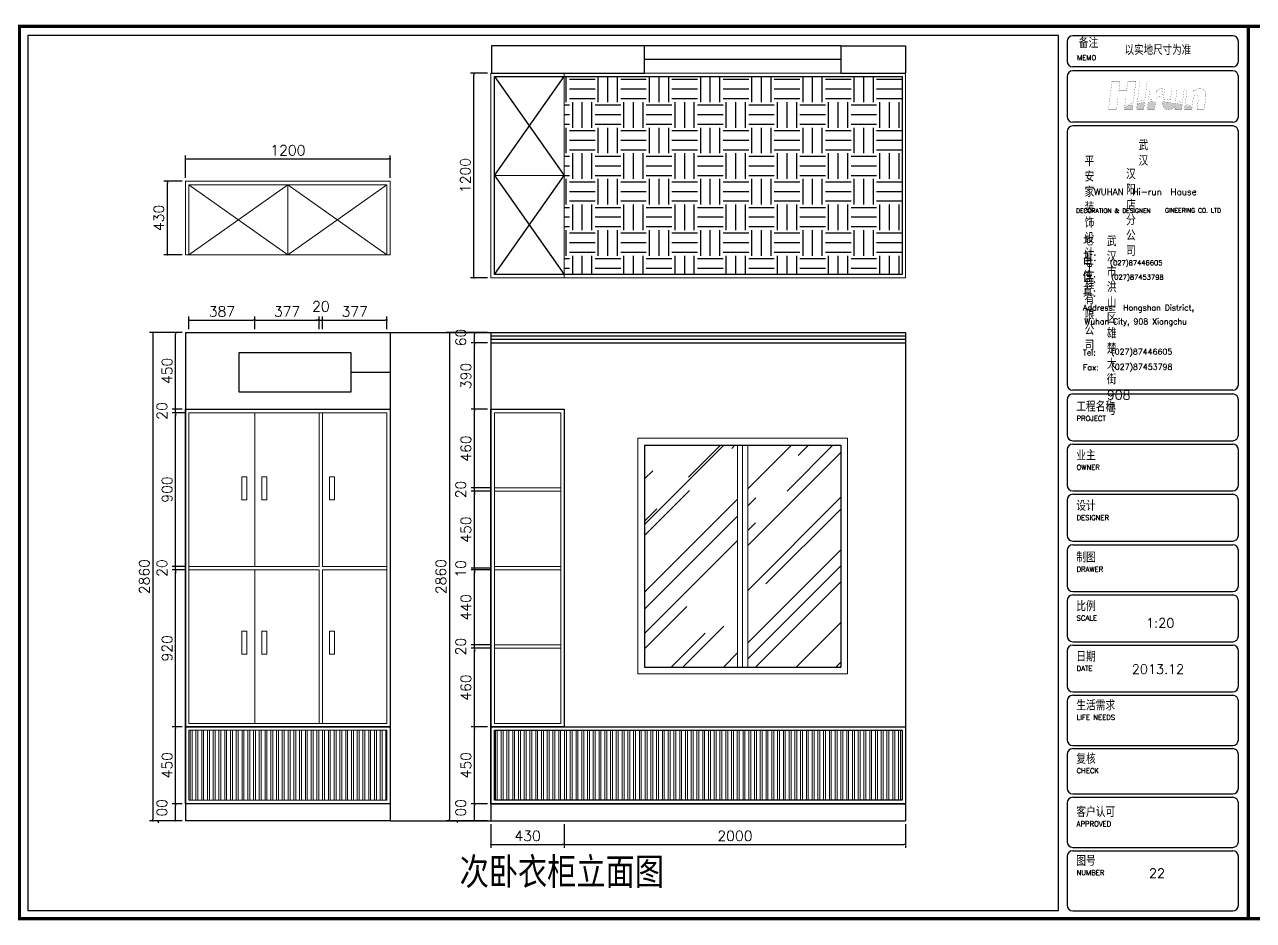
# Model space of a CAD drawing. Header units: millimetres. Extents: x 450898 to 533685, y -921830 to -458543.
# Drawn here: x 482310 to 489511, y -912629 to -907382 of the extents above; entities that cross this region are included whole.
import ezdxf

# ---------------------------------------------------------------- set-up
doc = ezdxf.new("R2010")
doc.units = ezdxf.units.MM
doc.header["$MEASUREMENT"] = 0
doc.header["$PDMODE"] = 3
doc.layers.get('0').update_dxf_attribs({"linetype": 'CONTINUOUS'})
doc.layers.get('DEFPOINTS').update_dxf_attribs({"linetype": 'CONTINUOUS'})
for name, color, linetype in [('txt', 7, 'CONTINUOUS'), ('墙线', 5, 'CONTINUOUS'), ('家具', 7, 'CONTINUOUS')]:
    doc.layers.add(name, color=color, linetype=linetype)
doc.layers.add('门窗', color=4, linetype='CONTINUOUS', lineweight=13)
doc.styles.add('HZXY', font='complex.shx', dxfattribs={"bigfont": 'HZXY.shx'})
doc.styles.add('ROMAND', font='romand')
doc.styles.get("Standard").update_dxf_attribs({"font": 'complex.shx', "bigfont": 'hzxy.shx'})
doc.dimstyles.new('DIM30', dxfattribs={"dimtxt": 60, "dimasz": 10, "dimexe": 20, "dimexo": 20, "dimgap": 20, "dimtad": 1, "dimdec": 0, "dimzin": 0, "dimdsep": 46, "dimtxsty": 'HZXY', "dimblk": 'DOT', "dimcen": 0, "dimclrd": 2, "dimclre": 2, "dimclrt": 2, "dimadec": 0, "dimazin": 0, "dimtfac": 1, "dimtdec": 0, "dimtmove": 2, "dimatfit": 3, "dimfxl": 0, "dimtolj": 1, "dimtzin": 0, "dimarcsym": 0})
pattern_1 = [(90, (-2044.85, -41077.46), (-33.75, 7e-15), []), (90, (-2033.6, -41066.21), (-33.75, 7e-15), [])]
pattern_2 = [(45, (-2044.85, -41077.46), (296.98485, 791.9596), [5250, -700, 1750, -350]), (45, (-1839.44, -40624.56), (-576.64558, 81.67083), [1050, -115.5, 2100, -262.5]), (45, (-2131.47, -40743.35), (1121.1178, 1452.75088), [2800, -490, 1400, -350])]

# ---------------------------------------------------------------- blocks, each defined once
blk = doc.blocks.new('_DOT')
at = {"color": 0, "linetype": 'ByBlock'}
blk.add_line((-0.5, 0), (-1, 0), dxfattribs=at)
at = {"color": 0, "linetype": 'ByBlock', "const_width": 0.5}
blk.add_lwpolyline([(-0.25, 0, 1), (0.25, 0, 1)], format="xyb", close=True, dxfattribs=at)
blk = doc.blocks.new('*D691')
at = {"layer": 'DEFPOINTS', "color": 2, "lineweight": -2}
for p, q in [((485022.8, -907665.8), (484922.8, -907665.8)), ((484942.8, -908855.8), (484942.8, -907675.8)), ((485022.8, -908865.8), (484922.8, -908865.8))]:
    blk.add_line(p, q, dxfattribs=at)
at = {"layer": 'DEFPOINTS', "color": 0}
for p in [(484942.8, -907665.8), (485042.8, -907665.8), (485042.8, -908865.8)]:
    blk.add_point(p, dxfattribs=at)
at = {"layer": 'DEFPOINTS', "color": 2, "lineweight": -2, "xscale": 10, "yscale": 10, "zscale": 10}
for p, rotation in [((484942.8, -907665.8), 90), ((484942.8, -908865.8), 270)]:
    blk.add_blockref('_DOT', p, dxfattribs=dict(at, rotation=rotation))
at = {"layer": 'DEFPOINTS', "color": 2, "insert": (484892.8, -908265.8), "char_height": 60, "attachment_point": 5, "rotation": 90, "style": 'HZXY'}
blk.add_mtext('\\A1;1200', dxfattribs=at)
blk = doc.blocks.new('*D695')
at = {"layer": 'DEFPOINTS', "color": 2, "lineweight": -2}
for p, q in [((483252.8, -908279.8), (483252.8, -908148.3)), ((484452.8, -908279.8), (484452.8, -908148.3)), ((483262.8, -908168.3), (484442.8, -908168.3))]:
    blk.add_line(p, q, dxfattribs=at)
at = {"layer": 'DEFPOINTS', "color": 0}
for p in [(484452.8, -908168.3), (483252.8, -908299.8), (484452.8, -908299.8)]:
    blk.add_point(p, dxfattribs=at)
at = {"layer": 'DEFPOINTS', "color": 2, "lineweight": -2, "xscale": 10, "yscale": 10, "zscale": 10, "rotation": 180}
blk.add_blockref('_DOT', (483252.8, -908168.3), dxfattribs=at)
at = {"layer": 'DEFPOINTS', "color": 2, "lineweight": -2, "xscale": 10, "yscale": 10, "zscale": 10}
blk.add_blockref('_DOT', (484452.8, -908168.3), dxfattribs=at)
at = {"layer": 'DEFPOINTS', "color": 2, "insert": (483852.8, -908118.3), "char_height": 60, "attachment_point": 5, "style": 'HZXY'}
blk.add_mtext('\\A1;1200', dxfattribs=at)
blk = doc.blocks.new('*D696')
at = {"layer": 'DEFPOINTS', "color": 2, "lineweight": -2}
for p, q in [((483232.8, -908299.8), (483126.3, -908299.8)), ((483146.3, -908719.8), (483146.3, -908309.8)), ((483232.8, -908729.8), (483126.3, -908729.8))]:
    blk.add_line(p, q, dxfattribs=at)
at = {"layer": 'DEFPOINTS', "color": 0}
for p in [(483146.3, -908299.8), (483252.8, -908299.8), (483252.8, -908729.8)]:
    blk.add_point(p, dxfattribs=at)
at = {"layer": 'DEFPOINTS', "color": 2, "lineweight": -2, "xscale": 10, "yscale": 10, "zscale": 10}
for p, rotation in [((483146.3, -908299.8), 90), ((483146.3, -908729.8), 270)]:
    blk.add_blockref('_DOT', p, dxfattribs=dict(at, rotation=rotation))
at = {"layer": 'DEFPOINTS', "color": 2, "insert": (483096.3, -908514.8), "char_height": 60, "attachment_point": 5, "rotation": 90, "style": 'HZXY'}
blk.add_mtext('\\A1;430', dxfattribs=at)
blk = doc.blocks.new('*D709')
at = {"layer": 'DEFPOINTS', "color": 2, "lineweight": -2}
for p, q in [((483232.8, -909185), (483041.4, -909185)), ((483061.4, -909195), (483061.4, -912035)), ((483232.8, -912045), (483041.4, -912045))]:
    blk.add_line(p, q, dxfattribs=at)
at = {"layer": 'DEFPOINTS', "color": 0}
for p in [(483252.8, -909185), (483061.4, -912045), (483252.8, -912045)]:
    blk.add_point(p, dxfattribs=at)
at = {"layer": 'DEFPOINTS', "color": 2, "lineweight": -2, "xscale": 10, "yscale": 10, "zscale": 10}
for p, rotation in [((483061.4, -909185), 90), ((483061.4, -912045), 270)]:
    blk.add_blockref('_DOT', p, dxfattribs=dict(at, rotation=rotation))
at = {"layer": 'DEFPOINTS', "color": 2, "insert": (483011.4, -910615), "char_height": 60, "attachment_point": 5, "rotation": 90, "style": 'HZXY'}
blk.add_mtext('\\A1;2860', dxfattribs=at)
blk = doc.blocks.new('*D729')
at = {"layer": 'DEFPOINTS', "color": 2, "lineweight": -2}
for p, q in [((483232.8, -911945), (483174.6, -911945)), ((483194.6, -912035), (483194.6, -911955)), ((483232.8, -912045), (483174.6, -912045))]:
    blk.add_line(p, q, dxfattribs=at)
at = {"layer": 'DEFPOINTS', "color": 0}
for p in [(483194.6, -911945), (483252.8, -911945), (483252.8, -912045)]:
    blk.add_point(p, dxfattribs=at)
at = {"layer": 'DEFPOINTS', "color": 2, "lineweight": -2, "xscale": 10, "yscale": 10, "zscale": 10}
for p, rotation in [((483194.6, -911945), 90), ((483194.6, -912045), 270)]:
    blk.add_blockref('_DOT', p, dxfattribs=dict(at, rotation=rotation))
at = {"layer": 'DEFPOINTS', "color": 2, "insert": (483114.6, -911995), "char_height": 60, "attachment_point": 5, "rotation": 90, "style": 'HZXY'}
blk.add_mtext('\\A1;100', dxfattribs=at)
blk = doc.blocks.new('*D730')
at = {"layer": 'DEFPOINTS', "color": 2, "lineweight": -2}
for p, q in [((483232.8, -911495), (483174.6, -911495)), ((483194.6, -911935), (483194.6, -911505)), ((483232.8, -911945), (483174.6, -911945))]:
    blk.add_line(p, q, dxfattribs=at)
at = {"layer": 'DEFPOINTS', "color": 0}
for p in [(483194.6, -911495), (483252.8, -911495), (483252.8, -911945)]:
    blk.add_point(p, dxfattribs=at)
at = {"layer": 'DEFPOINTS', "color": 2, "lineweight": -2, "xscale": 10, "yscale": 10, "zscale": 10}
for p, rotation in [((483194.6, -911495), 90), ((483194.6, -911945), 270)]:
    blk.add_blockref('_DOT', p, dxfattribs=dict(at, rotation=rotation))
at = {"layer": 'DEFPOINTS', "color": 2, "insert": (483144.6, -911720), "char_height": 60, "attachment_point": 5, "rotation": 90, "style": 'HZXY'}
blk.add_mtext('\\A1;450', dxfattribs=at)
blk = doc.blocks.new('*D731')
at = {"layer": 'DEFPOINTS', "color": 2, "lineweight": -2}
for p, q in [((483252.8, -910575), (483174.6, -910575)), ((483194.6, -911485), (483194.6, -910585)), ((483232.8, -911495), (483174.6, -911495))]:
    blk.add_line(p, q, dxfattribs=at)
at = {"layer": 'DEFPOINTS', "color": 0}
for p in [(483194.6, -910575), (483272.8, -910575), (483252.8, -911495)]:
    blk.add_point(p, dxfattribs=at)
at = {"layer": 'DEFPOINTS', "color": 2, "lineweight": -2, "xscale": 10, "yscale": 10, "zscale": 10}
for p, rotation in [((483194.6, -910575), 90), ((483194.6, -911495), 270)]:
    blk.add_blockref('_DOT', p, dxfattribs=dict(at, rotation=rotation))
at = {"layer": 'DEFPOINTS', "color": 2, "insert": (483144.6, -911035), "char_height": 60, "attachment_point": 5, "rotation": 90, "style": 'HZXY'}
blk.add_mtext('\\A1;920', dxfattribs=at)
blk = doc.blocks.new('*D732')
at = {"layer": 'DEFPOINTS', "color": 2, "lineweight": -2}
for p, q in [((483194.6, -910545), (483194.6, -910535)), ((483252.8, -910555), (483174.6, -910555)), ((483252.8, -910575), (483174.6, -910575)), ((483194.6, -910575), (483194.6, -910555)), ((483194.6, -910585), (483194.6, -910595))]:
    blk.add_line(p, q, dxfattribs=at)
at = {"layer": 'DEFPOINTS', "color": 0}
for p in [(483194.6, -910555), (483272.8, -910555), (483272.8, -910575)]:
    blk.add_point(p, dxfattribs=at)
at = {"layer": 'DEFPOINTS', "color": 2, "lineweight": -2, "xscale": 10, "yscale": 10, "zscale": 10}
for p, rotation in [((483194.6, -910555), 270), ((483194.6, -910575), 90)]:
    blk.add_blockref('_DOT', p, dxfattribs=dict(at, rotation=rotation))
at = {"layer": 'DEFPOINTS', "color": 2, "insert": (483114.6, -910565), "char_height": 60, "attachment_point": 5, "rotation": 90, "style": 'HZXY'}
blk.add_mtext('\\A1;20', dxfattribs=at)
blk = doc.blocks.new('*D733')
at = {"layer": 'DEFPOINTS', "color": 2, "lineweight": -2}
for p, q in [((483252.8, -909655), (483174.6, -909655)), ((483194.6, -910545), (483194.6, -909665)), ((483252.8, -910555), (483174.6, -910555))]:
    blk.add_line(p, q, dxfattribs=at)
at = {"layer": 'DEFPOINTS', "color": 0}
for p in [(483194.6, -909655), (483272.8, -909655), (483272.8, -910555)]:
    blk.add_point(p, dxfattribs=at)
at = {"layer": 'DEFPOINTS', "color": 2, "lineweight": -2, "xscale": 10, "yscale": 10, "zscale": 10}
for p, rotation in [((483194.6, -909655), 90), ((483194.6, -910555), 270)]:
    blk.add_blockref('_DOT', p, dxfattribs=dict(at, rotation=rotation))
at = {"layer": 'DEFPOINTS', "color": 2, "insert": (483144.6, -910105), "char_height": 60, "attachment_point": 5, "rotation": 90, "style": 'HZXY'}
blk.add_mtext('\\A1;900', dxfattribs=at)
blk = doc.blocks.new('*D734')
at = {"layer": 'DEFPOINTS', "color": 2, "lineweight": -2}
for p, q in [((483232.8, -909635), (483174.6, -909635)), ((483252.8, -909655), (483174.6, -909655)), ((483194.6, -909625), (483194.6, -909615)), ((483194.6, -909655), (483194.6, -909635)), ((483194.6, -909665), (483194.6, -909675))]:
    blk.add_line(p, q, dxfattribs=at)
at = {"layer": 'DEFPOINTS', "color": 0}
for p in [(483194.6, -909635), (483252.8, -909635), (483272.8, -909655)]:
    blk.add_point(p, dxfattribs=at)
at = {"layer": 'DEFPOINTS', "color": 2, "lineweight": -2, "xscale": 10, "yscale": 10, "zscale": 10}
for p, rotation in [((483194.6, -909635), 270), ((483194.6, -909655), 90)]:
    blk.add_blockref('_DOT', p, dxfattribs=dict(at, rotation=rotation))
at = {"layer": 'DEFPOINTS', "color": 2, "insert": (483114.6, -909645), "char_height": 60, "attachment_point": 5, "rotation": 90, "style": 'HZXY'}
blk.add_mtext('\\A1;20', dxfattribs=at)
blk = doc.blocks.new('*D735')
at = {"layer": 'DEFPOINTS', "color": 2, "lineweight": -2}
for p, q in [((483232.8, -909185), (483174.6, -909185)), ((483194.6, -909625), (483194.6, -909195)), ((483232.8, -909635), (483174.6, -909635))]:
    blk.add_line(p, q, dxfattribs=at)
at = {"layer": 'DEFPOINTS', "color": 0}
for p in [(483194.6, -909185), (483252.8, -909185), (483252.8, -909635)]:
    blk.add_point(p, dxfattribs=at)
at = {"layer": 'DEFPOINTS', "color": 2, "lineweight": -2, "xscale": 10, "yscale": 10, "zscale": 10}
for p, rotation in [((483194.6, -909185), 90), ((483194.6, -909635), 270)]:
    blk.add_blockref('_DOT', p, dxfattribs=dict(at, rotation=rotation))
at = {"layer": 'DEFPOINTS', "color": 2, "insert": (483144.6, -909410), "char_height": 60, "attachment_point": 5, "rotation": 90, "style": 'HZXY'}
blk.add_mtext('\\A1;450', dxfattribs=at)
blk = doc.blocks.new('*D736')
at = {"layer": 'DEFPOINTS', "color": 2, "lineweight": -2}
for p, q in [((483272.8, -909165), (483272.8, -909092.3)), ((483659.5, -909165), (483659.5, -909092.3)), ((483282.8, -909112.3), (483649.5, -909112.3))]:
    blk.add_line(p, q, dxfattribs=at)
at = {"layer": 'DEFPOINTS', "color": 0}
for p in [(483659.5, -909112.3), (483272.8, -909185), (483659.5, -909185)]:
    blk.add_point(p, dxfattribs=at)
at = {"layer": 'DEFPOINTS', "color": 2, "lineweight": -2, "xscale": 10, "yscale": 10, "zscale": 10, "rotation": 180}
blk.add_blockref('_DOT', (483272.8, -909112.3), dxfattribs=at)
at = {"layer": 'DEFPOINTS', "color": 2, "lineweight": -2, "xscale": 10, "yscale": 10, "zscale": 10}
blk.add_blockref('_DOT', (483659.5, -909112.3), dxfattribs=at)
at = {"layer": 'DEFPOINTS', "color": 2, "insert": (483466.2, -909062.3), "char_height": 60, "attachment_point": 5, "style": 'HZXY'}
blk.add_mtext('\\A1;387', dxfattribs=at)
blk = doc.blocks.new('*D737')
at = {"layer": 'DEFPOINTS', "color": 2, "lineweight": -2}
for p, q in [((483659.5, -909165), (483659.5, -909092.3)), ((484036.2, -909165), (484036.2, -909092.3)), ((483669.5, -909112.3), (484026.2, -909112.3))]:
    blk.add_line(p, q, dxfattribs=at)
at = {"layer": 'DEFPOINTS', "color": 0}
for p in [(484036.2, -909112.3), (483659.5, -909185), (484036.2, -909185)]:
    blk.add_point(p, dxfattribs=at)
at = {"layer": 'DEFPOINTS', "color": 2, "lineweight": -2, "xscale": 10, "yscale": 10, "zscale": 10, "rotation": 180}
blk.add_blockref('_DOT', (483659.5, -909112.3), dxfattribs=at)
at = {"layer": 'DEFPOINTS', "color": 2, "lineweight": -2, "xscale": 10, "yscale": 10, "zscale": 10}
blk.add_blockref('_DOT', (484036.2, -909112.3), dxfattribs=at)
at = {"layer": 'DEFPOINTS', "color": 2, "insert": (483847.8, -909062.3), "char_height": 60, "attachment_point": 5, "style": 'HZXY'}
blk.add_mtext('\\A1;377', dxfattribs=at)
blk = doc.blocks.new('*D738')
at = {"layer": 'DEFPOINTS', "color": 2, "lineweight": -2}
for p, q in [((484036.2, -909165), (484036.2, -909092.3)), ((484056.2, -909165), (484056.2, -909092.3)), ((484026.2, -909112.3), (484016.2, -909112.3)), ((484036.2, -909112.3), (484056.2, -909112.3)), ((484066.2, -909112.3), (484076.2, -909112.3))]:
    blk.add_line(p, q, dxfattribs=at)
at = {"layer": 'DEFPOINTS', "color": 0}
for p in [(484056.2, -909112.3), (484036.2, -909185), (484056.2, -909185)]:
    blk.add_point(p, dxfattribs=at)
at = {"layer": 'DEFPOINTS', "color": 2, "lineweight": -2, "xscale": 10, "yscale": 10, "zscale": 10}
blk.add_blockref('_DOT', (484036.2, -909112.3), dxfattribs=at)
at = {"layer": 'DEFPOINTS', "color": 2, "lineweight": -2, "xscale": 10, "yscale": 10, "zscale": 10, "rotation": 180}
blk.add_blockref('_DOT', (484056.2, -909112.3), dxfattribs=at)
at = {"layer": 'DEFPOINTS', "color": 2, "insert": (484046.2, -909032.3), "char_height": 60, "attachment_point": 5, "style": 'HZXY'}
blk.add_mtext('\\A1;20', dxfattribs=at)
blk = doc.blocks.new('*D739')
at = {"layer": 'DEFPOINTS', "color": 2, "lineweight": -2}
for p, q in [((484056.2, -909165), (484056.2, -909092.3)), ((484432.8, -909165), (484432.8, -909092.3)), ((484066.2, -909112.3), (484422.8, -909112.3))]:
    blk.add_line(p, q, dxfattribs=at)
at = {"layer": 'DEFPOINTS', "color": 0}
for p in [(484432.8, -909112.3), (484056.2, -909185), (484432.8, -909185)]:
    blk.add_point(p, dxfattribs=at)
at = {"layer": 'DEFPOINTS', "color": 2, "lineweight": -2, "xscale": 10, "yscale": 10, "zscale": 10, "rotation": 180}
blk.add_blockref('_DOT', (484056.2, -909112.3), dxfattribs=at)
at = {"layer": 'DEFPOINTS', "color": 2, "lineweight": -2, "xscale": 10, "yscale": 10, "zscale": 10}
blk.add_blockref('_DOT', (484432.8, -909112.3), dxfattribs=at)
at = {"layer": 'DEFPOINTS', "color": 2, "insert": (484244.5, -909062.3), "char_height": 60, "attachment_point": 5, "style": 'HZXY'}
blk.add_mtext('\\A1;377', dxfattribs=at)
blk = doc.blocks.new('*D740')
at = {"layer": 'DEFPOINTS', "color": 2, "lineweight": -2}
for p, q in [((485042.8, -912065), (485042.8, -912203.6)), ((485472.8, -912065), (485472.8, -912203.6)), ((485052.8, -912183.6), (485462.8, -912183.6))]:
    blk.add_line(p, q, dxfattribs=at)
at = {"layer": 'DEFPOINTS', "color": 0}
for p in [(485042.8, -912045), (485472.8, -912045), (485472.8, -912183.6)]:
    blk.add_point(p, dxfattribs=at)
at = {"layer": 'DEFPOINTS', "color": 2, "lineweight": -2, "xscale": 10, "yscale": 10, "zscale": 10, "rotation": 180}
blk.add_blockref('_DOT', (485042.8, -912183.6), dxfattribs=at)
at = {"layer": 'DEFPOINTS', "color": 2, "lineweight": -2, "xscale": 10, "yscale": 10, "zscale": 10}
blk.add_blockref('_DOT', (485472.8, -912183.6), dxfattribs=at)
at = {"layer": 'DEFPOINTS', "color": 2, "insert": (485257.8, -912133.6), "char_height": 60, "attachment_point": 5, "style": 'HZXY'}
blk.add_mtext('\\A1;430', dxfattribs=at)
blk = doc.blocks.new('*D741')
at = {"layer": 'DEFPOINTS', "color": 2, "lineweight": -2}
for p, q in [((485472.8, -912065), (485472.8, -912203.6)), ((487472.8, -912065), (487472.8, -912203.6)), ((485482.8, -912183.6), (487462.8, -912183.6))]:
    blk.add_line(p, q, dxfattribs=at)
at = {"layer": 'DEFPOINTS', "color": 0}
for p in [(485472.8, -912045), (487472.8, -912045), (487472.8, -912183.6)]:
    blk.add_point(p, dxfattribs=at)
at = {"layer": 'DEFPOINTS', "color": 2, "lineweight": -2, "xscale": 10, "yscale": 10, "zscale": 10, "rotation": 180}
blk.add_blockref('_DOT', (485472.8, -912183.6), dxfattribs=at)
at = {"layer": 'DEFPOINTS', "color": 2, "lineweight": -2, "xscale": 10, "yscale": 10, "zscale": 10}
blk.add_blockref('_DOT', (487472.8, -912183.6), dxfattribs=at)
at = {"layer": 'DEFPOINTS', "color": 2, "insert": (486472.8, -912133.6), "char_height": 60, "attachment_point": 5, "style": 'HZXY'}
blk.add_mtext('\\A1;2000', dxfattribs=at)
blk = doc.blocks.new('*D742')
at = {"layer": 'DEFPOINTS', "color": 2, "lineweight": -2}
for p, q in [((485022.8, -911945), (484926, -911945)), ((484946, -912035), (484946, -911955)), ((485022.8, -912045), (484926, -912045))]:
    blk.add_line(p, q, dxfattribs=at)
at = {"layer": 'DEFPOINTS', "color": 0}
for p in [(484946, -911945), (485042.8, -911945), (485042.8, -912045)]:
    blk.add_point(p, dxfattribs=at)
at = {"layer": 'DEFPOINTS', "color": 2, "lineweight": -2, "xscale": 10, "yscale": 10, "zscale": 10}
for p, rotation in [((484946, -911945), 90), ((484946, -912045), 270)]:
    blk.add_blockref('_DOT', p, dxfattribs=dict(at, rotation=rotation))
at = {"layer": 'DEFPOINTS', "color": 2, "insert": (484866, -911995), "char_height": 60, "attachment_point": 5, "rotation": 90, "style": 'HZXY'}
blk.add_mtext('\\A1;100', dxfattribs=at)
blk = doc.blocks.new('*D743')
at = {"layer": 'DEFPOINTS', "color": 2, "lineweight": -2}
for p, q in [((485022.8, -911495), (484926, -911495)), ((484946, -911935), (484946, -911505)), ((485022.8, -911945), (484926, -911945))]:
    blk.add_line(p, q, dxfattribs=at)
at = {"layer": 'DEFPOINTS', "color": 0}
for p in [(484946, -911495), (485042.8, -911495), (485042.8, -911945)]:
    blk.add_point(p, dxfattribs=at)
at = {"layer": 'DEFPOINTS', "color": 2, "lineweight": -2, "xscale": 10, "yscale": 10, "zscale": 10}
for p, rotation in [((484946, -911495), 90), ((484946, -911945), 270)]:
    blk.add_blockref('_DOT', p, dxfattribs=dict(at, rotation=rotation))
at = {"layer": 'DEFPOINTS', "color": 2, "insert": (484896, -911720), "char_height": 60, "attachment_point": 5, "rotation": 90, "style": 'HZXY'}
blk.add_mtext('\\A1;450', dxfattribs=at)
blk = doc.blocks.new('*D744')
at = {"layer": 'DEFPOINTS', "color": 2, "lineweight": -2}
for p, q in [((485042.8, -911035), (484926, -911035)), ((484946, -911485), (484946, -911045)), ((485022.8, -911495), (484926, -911495))]:
    blk.add_line(p, q, dxfattribs=at)
at = {"layer": 'DEFPOINTS', "color": 0}
for p in [(484946, -911035), (485062.8, -911035), (485042.8, -911495)]:
    blk.add_point(p, dxfattribs=at)
at = {"layer": 'DEFPOINTS', "color": 2, "lineweight": -2, "xscale": 10, "yscale": 10, "zscale": 10}
for p, rotation in [((484946, -911035), 90), ((484946, -911495), 270)]:
    blk.add_blockref('_DOT', p, dxfattribs=dict(at, rotation=rotation))
at = {"layer": 'DEFPOINTS', "color": 2, "insert": (484896, -911265), "char_height": 60, "attachment_point": 5, "rotation": 90, "style": 'HZXY'}
blk.add_mtext('\\A1;460', dxfattribs=at)
blk = doc.blocks.new('*D745')
at = {"layer": 'DEFPOINTS', "color": 2, "lineweight": -2}
for p, q in [((485042.8, -911015), (484926, -911015)), ((485042.8, -911035), (484926, -911035)), ((484946, -911005), (484946, -910995)), ((484946, -911035), (484946, -911015)), ((484946, -911045), (484946, -911055))]:
    blk.add_line(p, q, dxfattribs=at)
at = {"layer": 'DEFPOINTS', "color": 0}
for p in [(484946, -911015), (485062.8, -911015), (485062.8, -911035)]:
    blk.add_point(p, dxfattribs=at)
at = {"layer": 'DEFPOINTS', "color": 2, "lineweight": -2, "xscale": 10, "yscale": 10, "zscale": 10}
for p, rotation in [((484946, -911015), 270), ((484946, -911035), 90)]:
    blk.add_blockref('_DOT', p, dxfattribs=dict(at, rotation=rotation))
at = {"layer": 'DEFPOINTS', "color": 2, "insert": (484866, -911025), "char_height": 60, "attachment_point": 5, "rotation": 90, "style": 'HZXY'}
blk.add_mtext('\\A1;20', dxfattribs=at)
blk = doc.blocks.new('*D746')
at = {"layer": 'DEFPOINTS', "color": 2, "lineweight": -2}
for p, q in [((485042.8, -910575), (484926, -910575)), ((484946, -911005), (484946, -910585)), ((485042.8, -911015), (484926, -911015))]:
    blk.add_line(p, q, dxfattribs=at)
at = {"layer": 'DEFPOINTS', "color": 0}
for p in [(484946, -910575), (485062.8, -910575), (485062.8, -911015)]:
    blk.add_point(p, dxfattribs=at)
at = {"layer": 'DEFPOINTS', "color": 2, "lineweight": -2, "xscale": 10, "yscale": 10, "zscale": 10}
for p, rotation in [((484946, -910575), 90), ((484946, -911015), 270)]:
    blk.add_blockref('_DOT', p, dxfattribs=dict(at, rotation=rotation))
at = {"layer": 'DEFPOINTS', "color": 2, "insert": (484896, -910795), "char_height": 60, "attachment_point": 5, "rotation": 90, "style": 'HZXY'}
blk.add_mtext('\\A1;440', dxfattribs=at)
blk = doc.blocks.new('*D747')
at = {"layer": 'DEFPOINTS', "color": 2, "lineweight": -2}
for p, q in [((485042.8, -910565), (484926, -910565)), ((485042.8, -910575), (484926, -910575)), ((484946, -910555), (484946, -910545)), ((484946, -910575), (484946, -910565)), ((484946, -910585), (484946, -910595))]:
    blk.add_line(p, q, dxfattribs=at)
at = {"layer": 'DEFPOINTS', "color": 0}
for p in [(484946, -910565), (485062.8, -910565), (485062.8, -910575)]:
    blk.add_point(p, dxfattribs=at)
at = {"layer": 'DEFPOINTS', "color": 2, "lineweight": -2, "xscale": 10, "yscale": 10, "zscale": 10}
for p, rotation in [((484946, -910565), 270), ((484946, -910575), 90)]:
    blk.add_blockref('_DOT', p, dxfattribs=dict(at, rotation=rotation))
at = {"layer": 'DEFPOINTS', "color": 2, "insert": (484866, -910570), "char_height": 60, "attachment_point": 5, "rotation": 90, "style": 'HZXY'}
blk.add_mtext('\\A1;10', dxfattribs=at)
blk = doc.blocks.new('*D748')
at = {"layer": 'DEFPOINTS', "color": 2, "lineweight": -2}
for p, q in [((485042.8, -910115), (484926, -910115)), ((484946, -910555), (484946, -910125)), ((485042.8, -910565), (484926, -910565))]:
    blk.add_line(p, q, dxfattribs=at)
at = {"layer": 'DEFPOINTS', "color": 0}
for p in [(484946, -910115), (485062.8, -910115), (485062.8, -910565)]:
    blk.add_point(p, dxfattribs=at)
at = {"layer": 'DEFPOINTS', "color": 2, "lineweight": -2, "xscale": 10, "yscale": 10, "zscale": 10}
for p, rotation in [((484946, -910115), 90), ((484946, -910565), 270)]:
    blk.add_blockref('_DOT', p, dxfattribs=dict(at, rotation=rotation))
at = {"layer": 'DEFPOINTS', "color": 2, "insert": (484896, -910340), "char_height": 60, "attachment_point": 5, "rotation": 90, "style": 'HZXY'}
blk.add_mtext('\\A1;450', dxfattribs=at)
blk = doc.blocks.new('*D749')
at = {"layer": 'DEFPOINTS', "color": 2, "lineweight": -2}
for p, q in [((485042.8, -910095), (484926, -910095)), ((484946, -910085), (484946, -910075)), ((484946, -910115), (484946, -910095)), ((485042.8, -910115), (484926, -910115)), ((484946, -910125), (484946, -910135))]:
    blk.add_line(p, q, dxfattribs=at)
at = {"layer": 'DEFPOINTS', "color": 0}
for p in [(484946, -910095), (485062.8, -910095), (485062.8, -910115)]:
    blk.add_point(p, dxfattribs=at)
at = {"layer": 'DEFPOINTS', "color": 2, "lineweight": -2, "xscale": 10, "yscale": 10, "zscale": 10}
for p, rotation in [((484946, -910095), 270), ((484946, -910115), 90)]:
    blk.add_blockref('_DOT', p, dxfattribs=dict(at, rotation=rotation))
at = {"layer": 'DEFPOINTS', "color": 2, "insert": (484866, -910105), "char_height": 60, "attachment_point": 5, "rotation": 90, "style": 'HZXY'}
blk.add_mtext('\\A1;20', dxfattribs=at)
blk = doc.blocks.new('*D750')
at = {"layer": 'DEFPOINTS', "color": 2, "lineweight": -2}
for p, q in [((485022.8, -909635), (484926, -909635)), ((484946, -910085), (484946, -909645)), ((485042.8, -910095), (484926, -910095))]:
    blk.add_line(p, q, dxfattribs=at)
at = {"layer": 'DEFPOINTS', "color": 0}
for p in [(484946, -909635), (485042.8, -909635), (485062.8, -910095)]:
    blk.add_point(p, dxfattribs=at)
at = {"layer": 'DEFPOINTS', "color": 2, "lineweight": -2, "xscale": 10, "yscale": 10, "zscale": 10}
for p, rotation in [((484946, -909635), 90), ((484946, -910095), 270)]:
    blk.add_blockref('_DOT', p, dxfattribs=dict(at, rotation=rotation))
at = {"layer": 'DEFPOINTS', "color": 2, "insert": (484896, -909865), "char_height": 60, "attachment_point": 5, "rotation": 90, "style": 'HZXY'}
blk.add_mtext('\\A1;460', dxfattribs=at)
blk = doc.blocks.new('*D751')
at = {"layer": 'DEFPOINTS', "color": 2, "lineweight": -2}
for p, q in [((485022.8, -909245), (484926, -909245)), ((484946, -909625), (484946, -909255)), ((485022.8, -909635), (484926, -909635))]:
    blk.add_line(p, q, dxfattribs=at)
at = {"layer": 'DEFPOINTS', "color": 0}
for p in [(484946, -909245), (485042.8, -909245), (485042.8, -909635)]:
    blk.add_point(p, dxfattribs=at)
at = {"layer": 'DEFPOINTS', "color": 2, "lineweight": -2, "xscale": 10, "yscale": 10, "zscale": 10}
for p, rotation in [((484946, -909245), 90), ((484946, -909635), 270)]:
    blk.add_blockref('_DOT', p, dxfattribs=dict(at, rotation=rotation))
at = {"layer": 'DEFPOINTS', "color": 2, "insert": (484896, -909440), "char_height": 60, "attachment_point": 5, "rotation": 90, "style": 'HZXY'}
blk.add_mtext('\\A1;390', dxfattribs=at)
blk = doc.blocks.new('*D752')
at = {"layer": 'DEFPOINTS', "color": 2, "lineweight": -2}
for p, q in [((485022.8, -909185), (484926, -909185)), ((485022.8, -909245), (484926, -909245)), ((484946, -909235), (484946, -909195))]:
    blk.add_line(p, q, dxfattribs=at)
at = {"layer": 'DEFPOINTS', "color": 0}
for p in [(484946, -909185), (485042.8, -909185), (485042.8, -909245)]:
    blk.add_point(p, dxfattribs=at)
at = {"layer": 'DEFPOINTS', "color": 2, "lineweight": -2, "xscale": 10, "yscale": 10, "zscale": 10}
for p, rotation in [((484946, -909185), 90), ((484946, -909245), 270)]:
    blk.add_blockref('_DOT', p, dxfattribs=dict(at, rotation=rotation))
at = {"layer": 'DEFPOINTS', "color": 2, "insert": (484866, -909215), "char_height": 60, "attachment_point": 5, "rotation": 90, "style": 'HZXY'}
blk.add_mtext('\\A1;60', dxfattribs=at)
blk = doc.blocks.new('*D753')
at = {"layer": 'DEFPOINTS', "color": 2, "lineweight": -2}
for p, q in [((485022.8, -909185), (484779.6, -909185)), ((484799.6, -909195), (484799.6, -912035)), ((485022.8, -912045), (484779.6, -912045))]:
    blk.add_line(p, q, dxfattribs=at)
at = {"layer": 'DEFPOINTS', "color": 0}
for p in [(485042.8, -909185), (484799.6, -912045), (485042.8, -912045)]:
    blk.add_point(p, dxfattribs=at)
at = {"layer": 'DEFPOINTS', "color": 2, "lineweight": -2, "xscale": 10, "yscale": 10, "zscale": 10}
for p, rotation in [((484799.6, -909185), 90), ((484799.6, -912045), 270)]:
    blk.add_blockref('_DOT', p, dxfattribs=dict(at, rotation=rotation))
at = {"layer": 'DEFPOINTS', "color": 2, "insert": (484749.6, -910615), "char_height": 60, "attachment_point": 5, "rotation": 90, "style": 'HZXY'}
blk.add_mtext('\\A1;2860', dxfattribs=at)
blk = doc.blocks.new('dty56ey6u76u')
h = blk.add_hatch(color=8)
h.paths.add_polyline_path([(152846, -147443, 0.008373), (152807, -147430, 0.012524), (152763, -147418), (152757, -147467), (152843, -147467)])
h.paths.add_polyline_path([(152731, -147410, 0.000978), (152687, -147400, 0.008202), (152639, -147391, -0.08076), (152632, -147397, -0.07009), (152625, -147400, -0.065952), (152611, -147401, -0.171138), (152599, -147397, -0.17102), (152592, -147385, 0.00912), (152548, -147380, 0.006727), (152504, -147377, 0.003583), (152503, -147387, 0.027491), (152503, -147407, 0.125398), (152515, -147446, 0.160866), (152544, -147467), (152600, -147467, 0.083032), (152626, -147454, 0.044846), (152641, -147443, 0.0269), (152650, -147431), (152646, -147467), (152724, -147467)])
h.paths.add_polyline_path([(152417, -147375, 0.005645), (152376, -147377, 0.006522), (152331, -147380), (152320, -147467), (152405, -147467)])
h.paths.add_polyline_path([(152289, -147384, 0.008787), (152246, -147390, 0.015086), (152203, -147398), (152195, -147467), (152278, -147467)])
h.paths.add_polyline_path([(152154, -147409, 0.011698), (152105, -147422, 0.006831), (152054, -147438), (152050, -147467), (152147, -147467)])
at = {"const_width": 1.59}
for points in [[(151906, -147139), (151866, -147467), (151961, -147467), (151976, -147341), (152066, -147341), (152056, -147427, -0.021361), (152111, -147404, -0.011006), (152156, -147388), (152187, -147139), (152091, -147139), (152077, -147249), (151987, -147249), (152001, -147139), (151906, -147139)], [(152224, -147228), (152206, -147374, -0.010557), (152247, -147364, -0.012892), (152292, -147356), (152308, -147228), (152224, -147228)], [(152350, -147228), (152335, -147349, -0.011867), (152377, -147345, -0.012997), (152427, -147343, -0.143936), (152446, -147321, -0.143683), (152474, -147314, -0.153668), (152483, -147317), (152492, -147317), (152503, -147223), (152499, -147223, -0.015573), (152497, -147222, 0.08379), (152493, -147221, 0.078886), (152473, -147223, 0.132596), (152444, -147241, 0.089043), (152421, -147276), (152427, -147228), (152350, -147228)], [(152523, -147228), (152508, -147345, -0.015908), (152550, -147349, -0.015358), (152592, -147355), (152608, -147228), (152523, -147228)], [(152669, -147228), (152661, -147297, 0.003215), (152656, -147334, -0.035874), (152651, -147365, -0.014819), (152695, -147376, -0.011975), (152733, -147388), (152753, -147228), (152669, -147228)], [(152766, -147400), (152787, -147228), (152864, -147228), (152860, -147265, -0.054355), (152881, -147242, -0.092924), (152910, -147225, -0.133066), (152954, -147223, -0.145597), (152986, -147238, -0.13647), (153003, -147267, -0.083603), (153007, -147314), (152988, -147467), (152904, -147467), (152919, -147346, 0.0455), (152920, -147326, 0.104986), (152916, -147308, 0.190303), (152904, -147298, 0.109725), (152891, -147296, 0.112267), (152876, -147301, 0.08735), (152867, -147312, 0.032594), (152862, -147324, 0.036354), (152858, -147339), (152847, -147435, 0.013342), (152803, -147415, 0.025843), (152766, -147400, 0.760251)], [(152054, -147438), (152050, -147467), (152147, -147467), (152154, -147409, 0.011698), (152105, -147422, 0.006831), (152054, -147438, -0.764062)], [(152203, -147398), (152195, -147467), (152278, -147467), (152289, -147384, 0.008787), (152246, -147390, 0.015086), (152203, -147398, -1.073063)], [(152331, -147380), (152320, -147467), (152405, -147467), (152417, -147375, 0.005645), (152376, -147377, 0.006522), (152331, -147380, -0.577686)], [(152731, -147410), (152724, -147467), (152646, -147467), (152650, -147431, -0.0269), (152641, -147443, -0.044846), (152626, -147454, -0.098409), (152595, -147468, -0.092639), (152556, -147470, -0.217932), (152515, -147446, -0.125398), (152503, -147407, -0.027491), (152503, -147387, -0.003583), (152504, -147377, -0.006727), (152548, -147380, -0.00912), (152592, -147385, 0.17102), (152599, -147397, 0.171138), (152611, -147401, 0.065952), (152625, -147400, 0.07009), (152632, -147397, 0.08076), (152639, -147391, -0.008202), (152687, -147400, -0.000978), (152731, -147410, 1.199229)], [(152763, -147418), (152757, -147467), (152843, -147467), (152846, -147443, 0.008373), (152807, -147430, 0.012524), (152763, -147418, -1.421416)]]:
    blk.add_lwpolyline(points, format="xyb", dxfattribs=at)
blk.add_lwpolyline([(152235, -147140), (152227, -147208), (152310, -147208), (152319, -147140), (152235, -147140)], dxfattribs=at)

msp = doc.modelspace()

# ---------------------------------------------------------------- hatches: boundary and pattern name
at = {"layer": '家具'}
h = msp.add_hatch(dxfattribs=at)
h.set_pattern_fill('EARTH', color=250, scale=600, angle=90, style=0)
h.set_pattern_definition([(90, (-5615.57, -1066835.84), (-150, 150), [150, -150]), (90, (-5671.82, -1066835.84), (-150, 150), [150, -150]), (90, (-5728.07, -1066835.84), (-150, 150), [150, -150]), (180, (-5746.82, -1066817.09), (-150, -150), [150, -150]), (180, (-5746.82, -1066760.84), (-150, -150), [150, -150]), (180, (-5746.82, -1066704.59), (-150, -150), [150, -150])])
h.paths.add_polyline_path([(485472.8, -907685.8), (485472.8, -908845.8), (487452.8, -908845.8), (487452.8, -907685.8)])
at = {"layer": '门窗'}
h = msp.add_hatch(dxfattribs=at)
h.set_pattern_fill('AR-RROOF', color=256, scale=350, angle=45, style=0)
h.set_pattern_definition(pattern_2)
h.paths.add_polyline_path([(486487.8, -909845), (485942.8, -909845), (485942.8, -911145), (486487.8, -911145)])
h = msp.add_hatch(dxfattribs=at)
h.set_pattern_fill('AR-RROOF', color=256, scale=350, angle=45, style=0)
h.set_pattern_definition(pattern_2)
h.paths.add_polyline_path([(487092.8, -909845), (486547.8, -909845), (486547.8, -911145), (487092.8, -911145)])
h = msp.add_hatch(dxfattribs=at)
h.set_pattern_fill('ANSI32', color=256, scale=90, angle=45, style=0)
h.set_pattern_definition(pattern_1)
h.paths.add_polyline_path([(483272.8, -911515), (483272.8, -911925), (484432.8, -911925), (484432.8, -911515)])
h = msp.add_hatch(dxfattribs=at)
h.set_pattern_fill('ANSI32', color=256, scale=90, angle=45, style=0)
h.set_pattern_definition(pattern_1)
h.paths.add_polyline_path([(487452.8, -911925), (487452.8, -911515), (485062.8, -911515), (485062.8, -911925)])

# ---------------------------------------------------------------- linework, layer by layer
at = {"color": 4}
for p, q in [((488419.5, -907480.6), (488419.5, -907596.5)), ((489390, -907447.2), (488452.9, -907447.2)), ((489423.4, -907596.5), (489423.4, -907480.6)), ((489390, -907629.8), (488452.9, -907629.8)), ((489390, -907653), (488452.9, -907653)), ((488419.5, -907686.4), (488419.5, -907919.9)), ((489423.4, -907919.9), (489423.4, -907686.4)), ((488419.5, -908008.9), (488419.5, -909490.6)), ((489390, -907953.3), (488452.9, -907953.3)), ((489390, -907975.5), (488452.9, -907975.5)), ((489423.4, -909490.6), (489423.4, -908008.9)), ((489390, -909524), (488452.9, -909524)), ((488419.5, -909578.8), (488419.5, -909785.8)), ((488452.9, -909545.4), (489390, -909545.4)), ((489423.4, -909785.8), (489423.4, -909578.8)), ((488452.9, -909819.2), (489390, -909819.2)), ((488419.5, -909872.6), (488419.5, -910079.6)), ((488452.9, -909839.2), (489390, -909839.2)), ((489423.4, -910079.6), (489423.4, -909872.6)), ((488419.5, -910166.4), (488419.5, -910373.4)), ((488452.9, -910113), (489390, -910113)), ((488452.9, -910133), (489390, -910133)), ((489423.4, -910373.4), (489423.4, -910166.4)), ((488419.5, -910462.2), (488419.5, -910669.2)), ((488452.9, -910406.8), (489390, -910406.8)), ((488452.9, -910428.8), (489390, -910428.8)), ((489423.4, -910669.2), (489423.4, -910462.2)), ((488419.5, -910756), (488419.5, -910962.9)), ((488452.9, -910702.5), (489390, -910702.5)), ((488452.9, -910722.6), (489390, -910722.6)), ((489423.4, -910962.9), (489423.4, -910756)), ((488452.9, -910996.3), (489390, -910996.3)), ((488452.9, -911016.4), (489390, -911016.4)), ((488419.5, -911049.8), (488419.5, -911256.7)), ((489423.4, -911256.7), (489423.4, -911049.8)), ((488452.9, -911290.1), (489390, -911290.1)), ((488452.9, -911310.2), (489390, -911310.2)), ((488419.5, -911343.5), (488419.5, -911570.6)), ((489423.4, -911570.6), (489423.4, -911343.5)), ((488452.9, -911604), (489390, -911604)), ((488452.9, -911622.8), (489390, -911622.8)), ((488419.5, -911656.2), (488419.5, -911854.1)), ((489423.4, -911854.1), (489423.4, -911656.2)), ((488452.9, -911887.5), (489390, -911887.5)), ((488452.9, -911907.5), (489390, -911907.5)), ((488419.5, -911940.9), (488419.5, -912167.9)), ((489423.4, -912167.9), (489423.4, -911940.9)), ((488419.5, -912254.3), (488419.5, -912539.4)), ((488452.9, -912201.3), (489390, -912201.3)), ((488452.9, -912220.9), (489390, -912220.9)), ((489423.4, -912539.4), (489423.4, -912254.3)), ((488452.9, -912572.8), (489390, -912572.8))]:
    msp.add_line(p, q, dxfattribs=at)
at = {"const_width": 19.9}
for points in [[(482279.5, -912618.8), (489481.5, -912618.8), (489481.5, -907391.9), (482279.5, -907391.9)], [(489481.5, -912618.8), (496683.4, -912618.8), (496683.4, -907391.9), (489481.5, -907391.9)]]:
    msp.add_lwpolyline(points, close=True, dxfattribs=at)
at = {"color": 4}
msp.add_lwpolyline([(482329.6, -907445.2), (482329.6, -912569.8), (488369.8, -912569.8), (488369.8, -907445.2)], close=True, dxfattribs=at)
for centre, start, end in [((488452.9, -907480.6), 90, 180), ((489390, -907480.6), 0, 90), ((488452.9, -907596.5), 180, 270), ((488452.9, -907686.4), 90, 180), ((489390, -907596.5), 270, 0), ((489390, -907686.4), 0, 90), ((488452.9, -907919.9), 180, 270), ((489390, -907919.9), 270, 0), ((488452.9, -908008.9), 90, 180), ((489390, -908008.9), 0, 90), ((488452.9, -909490.6), 180, 270), ((489390, -909490.6), 270, 0), ((488452.9, -909578.8), 90, 180), ((489390, -909578.8), 0, 90), ((488452.9, -909785.8), 180, 270), ((489390, -909785.8), 270, 0), ((488452.9, -909872.6), 90, 180), ((489390, -909872.6), 0, 90), ((488452.9, -910079.6), 180, 270), ((489390, -910079.6), 270, 0), ((488452.9, -910166.4), 90, 180), ((489390, -910166.4), 0, 90), ((488452.9, -910373.4), 180, 270), ((489390, -910373.4), 270, 0), ((488452.9, -910462.2), 90, 180), ((489390, -910462.2), 0, 90), ((488452.9, -910669.2), 180, 270), ((489390, -910669.2), 270, 0), ((488452.9, -910756), 90, 180), ((489390, -910756), 0, 90), ((488452.9, -910962.9), 180, 270), ((489390, -910962.9), 270, 0), ((488452.9, -911049.8), 90, 180), ((489390, -911049.8), 0, 90), ((488452.9, -911256.7), 180, 270), ((489390, -911256.7), 270, 0), ((488452.9, -911343.5), 90, 180), ((489390, -911343.5), 0, 90), ((488452.9, -911570.6), 180, 270), ((488452.9, -911656.2), 90, 180), ((489390, -911570.6), 270, 0), ((489390, -911656.2), 0, 90), ((488452.9, -911854.1), 180, 270), ((488452.9, -911940.9), 90, 180), ((489390, -911854.1), 270, 0), ((489390, -911940.9), 0, 90), ((488452.9, -912167.9), 180, 270), ((489390, -912167.9), 270, 0), ((488452.9, -912254.3), 90, 180), ((489390, -912254.3), 0, 90), ((488452.9, -912539.4), 180, 270), ((489390, -912539.4), 270, 0)]:
    msp.add_arc(centre, 33.4, start, end, dxfattribs=at)
at = {"layer": 'DEFPOINTS', "color": 44}
for p, q in [((485942.8, -907505.8), (485045.3, -907505.8)), ((485045.3, -907505.8), (485045.3, -907665.8)), ((487092.8, -907505.8), (487473.2, -907505.8)), ((487473.2, -907505.8), (487473.2, -907665.8)), ((484221.1, -909418.5), (484452.8, -909418.5))]:
    msp.add_line(p, q, dxfattribs=at)
at = {"layer": 'DEFPOINTS'}
for p, q in [((485942.8, -907665.8), (485942.8, -907505.8)), ((487092.8, -907505.8), (487092.8, -907665.8)), ((483252.8, -909185), (483252.8, -912045)), ((483252.8, -909185), (484452.8, -909185)), ((484452.8, -909185), (484452.8, -912045)), ((485042.8, -909185), (485042.8, -912045)), ((487472.8, -909185), (487472.8, -912045)), ((483252.8, -909635), (484452.8, -909635)), ((485042.8, -909635), (485472.8, -909635)), ((485472.8, -909635), (485472.8, -911495)), ((485942.8, -909845), (485942.8, -911145)), ((485942.8, -909845), (487092.8, -909845)), ((487092.8, -909845), (487092.8, -911145)), ((485942.8, -911145), (487092.8, -911145)), ((484452.8, -911495), (483252.8, -911495)), ((485042.8, -911495), (487472.8, -911495)), ((484452.8, -911945), (483252.8, -911945)), ((485042.8, -911945), (487472.8, -911945))]:
    msp.add_line(p, q, dxfattribs=at)
at = {"layer": 'DEFPOINTS', "color": 2}
msp.add_line((484452.8, -909185), (487472.8, -909185), dxfattribs=at)
at = {"layer": 'DEFPOINTS', "color": 44}
msp.add_lwpolyline([(483567.7, -909303), (484221.1, -909303), (484221.1, -909533.9), (483567.7, -909533.9)], close=True, dxfattribs=at)
at = {"layer": 'DEFPOINTS'}
msp.add_lwpolyline([(485062.8, -911515), (487452.8, -911515), (487452.8, -911925), (485062.8, -911925)], close=True, dxfattribs=at)
for p in [(483659.5, -909655), (484046.2, -909655)]:
    msp.add_point(p, dxfattribs=at)
at = {"layer": 'txt'}
for p, q in [((487092.8, -907505.8), (485942.8, -907505.8)), ((487092.8, -907585.8), (485942.8, -907585.8))]:
    msp.add_line(p, q, dxfattribs=at)
at = {"layer": '墙线'}
for p, q in [((485042.8, -907665.8), (485942.8, -907665.8)), ((487092.8, -907665.8), (487472.8, -907665.8)), ((485042.8, -909185), (487472.8, -909185)), ((485042.8, -909205), (487472.8, -909205)), ((485042.8, -909225), (487472.8, -909225)), ((485042.8, -909245), (487472.8, -909245)), ((484452.8, -912045), (483252.8, -912045)), ((484452.8, -912045), (487472.8, -912045))]:
    msp.add_line(p, q, dxfattribs=at)
for points in [[(483252.8, -909635), (484452.8, -909635), (484452.8, -911495), (483252.8, -911495)], [(485042.8, -909635), (485472.8, -909635), (485472.8, -911495), (485042.8, -911495)], [(483252.8, -911495), (484452.8, -911495), (484452.8, -911945), (483252.8, -911945)], [(485042.8, -911495), (487472.8, -911495), (487472.8, -911945), (485042.8, -911945)]]:
    msp.add_lwpolyline(points, close=True, dxfattribs=at)
at = {"layer": '家具', "color": 250}
for p, q in [((485062.8, -908265.8), (485472.8, -907685.8)), ((485062.8, -907685.8), (485472.8, -908265.8)), ((485062.8, -908845.8), (485472.8, -908265.8)), ((485062.8, -908265.8), (485472.8, -908845.8))]:
    msp.add_line(p, q, dxfattribs=at)
msp.add_lwpolyline([(485062.8, -908845.8), (485062.8, -907685.8), (487452.8, -907685.8), (487452.8, -908845.8)], close=True, dxfattribs=at)
at = {"layer": '门窗'}
for p, q in [((485472.8, -907665.8), (485472.8, -908865.8)), ((485942.8, -907665.8), (487092.8, -907665.8)), ((483252.8, -908729.8), (483252.8, -908299.8)), ((483252.8, -908299.8), (484452.8, -908299.8)), ((484452.8, -908729.8), (484452.8, -908299.8)), ((485062.8, -908265.8), (485472.8, -908265.8)), ((483272.8, -908319.8), (483852.8, -908729.8)), ((483852.8, -908319.8), (483272.8, -908729.8)), ((483272.8, -908319.8), (484432.8, -908319.8)), ((483272.8, -908319.8), (483272.8, -908729.8)), ((483852.8, -908319.8), (483852.8, -908729.8)), ((483852.8, -908319.8), (484432.8, -908729.8)), ((484432.8, -908319.8), (483852.8, -908729.8)), ((484432.8, -908319.8), (484432.8, -908729.8)), ((484452.8, -908729.8), (483252.8, -908729.8)), ((487122.8, -908865.8), (487472.8, -908865.8)), ((483272.8, -909655), (484432.8, -909655)), ((483272.8, -911475), (483272.8, -909655)), ((483659.5, -909655), (483659.5, -910555)), ((484036.2, -909655), (484036.2, -910555)), ((484056.2, -909655), (484056.2, -910555)), ((484432.8, -909655), (484432.8, -911475)), ((486487.8, -909845), (486487.8, -911145)), ((486517.8, -909845), (486517.8, -911145)), ((486547.8, -909845), (486547.8, -911145)), ((485062.8, -910095), (485452.8, -910095)), ((485062.8, -910115), (485452.8, -910115)), ((484036.2, -910555), (483272.8, -910555)), ((484036.2, -910575), (483272.8, -910575)), ((483659.5, -910575), (483659.5, -911475)), ((484036.2, -910575), (484036.2, -911475)), ((484432.8, -910555), (484056.2, -910555)), ((484432.8, -910575), (484056.2, -910575)), ((484056.2, -910575), (484056.2, -911475)), ((485062.8, -910555), (485452.8, -910555)), ((485062.8, -910575), (485452.8, -910575)), ((485062.8, -911015), (485452.8, -911015)), ((485062.8, -911035), (485452.8, -911035)), ((484432.8, -911475), (483272.8, -911475))]:
    msp.add_line(p, q, dxfattribs=at)
for points in [[(485042.8, -908865.8), (485042.8, -907665.8), (487472.8, -907665.8), (487472.8, -908865.8)], [(485062.8, -909655), (485452.8, -909655), (485452.8, -911475), (485062.8, -911475)], [(485902.8, -909805), (487132.8, -909805), (487132.8, -911185), (485902.8, -911185)], [(485942.8, -909845), (487092.8, -909845), (487092.8, -911145), (485942.8, -911145)], [(483582.8, -910031), (483612.8, -910031), (483612.8, -910164.5), (483582.8, -910164.5)], [(483699.5, -910031), (483729.5, -910031), (483729.5, -910164.5), (483699.5, -910164.5)], [(484095.8, -910031), (484125.8, -910031), (484125.8, -910164.5), (484095.8, -910164.5)], [(483582.8, -910935.5), (483612.8, -910935.5), (483612.8, -911069), (483582.8, -911069)], [(483699.5, -910935.5), (483729.5, -910935.5), (483729.5, -911069), (483699.5, -911069)], [(484095.8, -910935.5), (484125.8, -910935.5), (484125.8, -911069), (484095.8, -911069)], [(483272.8, -911515), (484432.8, -911515), (484432.8, -911925), (483272.8, -911925)]]:
    msp.add_lwpolyline(points, close=True, dxfattribs=at)

# ---------------------------------------------------------------- block references
at = {"color": 1, "xscale": 0.5, "yscale": 0.5, "zscale": 0.5}
msp.add_blockref('dty56ey6u76u', (412729.2, -834145.6), dxfattribs=at)

# ---------------------------------------------------------------- texts
for s, height, style, p in [('备注', 51.77, 'HZXY', (488487.9, -907517.6)), ('以实地尺寸为准', 53.2, 'HZXY', (488756, -907559)), ('MEMO', 29.38, 'ROMAND', (488478.2, -907590.3)), ('WUHAN  Hi-run  House', 37.498, 'HZXY', (488577.5, -908380.1, -577.1)), ('DECORATION & DESIGNEN', 25.491, 'HZXY', (488472.3, -908484.6, -577.1)), ('GINEERING CO. LTD', 25.491, 'HZXY', (488993.5, -908483.2, -577.1)), ('(027)87446605', 28.856, 'HZXY', (488671.7, -908791.7, -494.7)), (' (027)87453798', 28.856, 'HZXY', (488658.7, -908875.7, -494.7)), ('Address:  Hongshan District, ', 33.666, 'HZXY', (488512.6, -909056.6, -577.1)), (' Wuhan City, 908 Xiongchu  ', 33.666, 'HZXY', (488498.1, -909137.6)), (' (027)87446605', 33.666, 'HZXY', (488655.2, -909314.8, -395.7)), (' (027)87453798', 33.666, 'HZXY', (488655.7, -909403.1, -494.7)), ('工程名称', 51.77, 'HZXY', (488473.3, -909647.8)), ('PROJECT', 29.38, 'ROMAND', (488475.3, -909703.3)), ('业主', 51.77, 'HZXY', (488473.3, -909933.9)), ('OWNER', 29.38, 'ROMAND', (488475.3, -909989.5)), ('设计', 51.77, 'HZXY', (488473.3, -910228.8)), ('DESIGNER', 29.38, 'ROMAND', (488475.3, -910284.4)), ('制图', 51.77, 'HZXY', (488473.3, -910531.1)), ('DRAWER', 29.38, 'ROMAND', (488475.3, -910586.7)), ('比例', 51.77, 'HZXY', (488473.3, -910817.3)), ('SCALE', 29.38, 'ROMAND', (488475.3, -910872.9)), ('日期', 51.77, 'HZXY', (488473.3, -911112.2)), ('DATE', 29.38, 'ROMAND', (488475.3, -911167.8)), ('复核', 51.77, 'HZXY', (488473.3, -911711)), ('CHECK', 29.38, 'ROMAND', (488475.3, -911766.6)), ('客户认可', 51.77, 'HZXY', (488473.3, -912022.2)), ('APPROVED', 29.38, 'ROMAND', (488475.3, -912077.8)), ('图号', 51.77, 'HZXY', (488473.3, -912308.3)), ('NUMBER', 29.38, 'ROMAND', (488475.3, -912363.9))]:
    msp.add_text(s, height=height, dxfattribs=dict(style=style)).set_placement(p)
for s, p in [('1:20', (488882.8, -910913.8)), ('2013.12', (488798.9, -911184.9)), ('22', (488899.4, -912380.1))]:
    msp.add_text(s, height=55).set_placement(p)
at = {"color": 2}
for s, height, style, p in [('生活需求', 51.77, 'HZXY', (488473.3, -911398.3)), ('LIFE NEEDS', 29.38, 'ROMAND', (488475.3, -911453.9))]:
    msp.add_text(s, height=height, dxfattribs=dict(at, style=style)).set_placement(p)
at = {"attachment_point": 1, "style": 'HZXY'}
for s, insert, char_height, width in [('武汉', (488838.5, -908064.3, -577.1), 53.87, 0.285), ('平安家装饰设计工程有限公司', (488522.4, -908157.9, -577.1), 53.865, 0.337), ('汉阳店分公司', (488765.3, -908233.4, -577.1), 53.87, 0.25), ('地址:', (488514.5, -908622.7, -577.1), 53.87, 0.337), ('武汉市洪山区雄楚大街908号', (488652.5, -908626.2, -577.1), 53.865, 0.285), ('电话:', (488512, -908748.5, -577.1), 53.87, 0.337), ('传真:', (488512, -908831.1, -577.1), 53.87, 0.337), ('Tel:', (488512, -909286, -577.1), 33.67, 0.337), ('Fax:', (488512, -909372.7, -577.1), 33.67, 0.337)]:
    msp.add_mtext(s, dxfattribs=dict(at, insert=insert, char_height=char_height, width=width))
at = {"layer": 'txt', "insert": (484859.6, -912258.7), "char_height": 180, "width": 2954, "attachment_point": 1}
msp.add_mtext('次卧衣柜立面图', dxfattribs=at)

# ---------------------------------------------------------------- dimensions: what is measured, and where the dimension line sits
at = {"layer": 'DEFPOINTS', "color": 2}
for base, p1, p2, picture, middle in [((484942.8, -907665.8), (485042.8, -908865.8), (485042.8, -907665.8), '*D691', (484892.8, -908265.8)), ((483146.3, -908299.8), (483252.8, -908729.8), (483252.8, -908299.8), '*D696', (483096.3, -908514.8)), ((484946, -909185), (485042.8, -909245), (485042.8, -909185), '*D752', (484866, -909215)), ((483061.4, -912045), (483252.8, -909185), (483252.8, -912045), '*D709', (483011.4, -910615)), ((483194.6, -909185), (483252.8, -909635), (483252.8, -909185), '*D735', (483144.6, -909410)), ((484799.6, -912045), (485042.8, -909185), (485042.8, -912045), '*D753', (484749.6, -910615)), ((484946, -909245), (485042.8, -909635), (485042.8, -909245), '*D751', (484896, -909440)), ((483194.6, -909635), (483272.8, -909655), (483252.8, -909635), '*D734', (483114.6, -909645)), ((483194.6, -909655), (483272.8, -910555), (483272.8, -909655), '*D733', (483144.6, -910105)), ((484946, -909635), (485062.8, -910095), (485042.8, -909635), '*D750', (484896, -909865)), ((484946, -910095), (485062.8, -910115), (485062.8, -910095), '*D749', (484866, -910105)), ((484946, -910115), (485062.8, -910565), (485062.8, -910115), '*D748', (484896, -910340)), ((483194.6, -910555), (483272.8, -910575), (483272.8, -910555), '*D732', (483114.6, -910565)), ((484946, -910565), (485062.8, -910575), (485062.8, -910565), '*D747', (484866, -910570)), ((483194.6, -910575), (483252.8, -911495), (483272.8, -910575), '*D731', (483144.6, -911035)), ((484946, -910575), (485062.8, -911015), (485062.8, -910575), '*D746', (484896, -910795)), ((484946, -911015), (485062.8, -911035), (485062.8, -911015), '*D745', (484866, -911025)), ((484946, -911035), (485042.8, -911495), (485062.8, -911035), '*D744', (484896, -911265)), ((483194.6, -911495), (483252.8, -911945), (483252.8, -911495), '*D730', (483144.6, -911720)), ((484946, -911495), (485042.8, -911945), (485042.8, -911495), '*D743', (484896, -911720)), ((483194.6, -911945), (483252.8, -912045), (483252.8, -911945), '*D729', (483114.6, -911995))]:
    dim = msp.add_linear_dim(base=base, p1=p1, p2=p2, angle=90, dimstyle='DIM30', dxfattribs=at)
    dim.commit()
    dim.dimension.update_dxf_attribs({"geometry": picture, "text_midpoint": middle})
for base, p1, p2, picture, middle in [((484452.8, -908168.3), (483252.8, -908299.8), (484452.8, -908299.8), '*D695', (483852.8, -908118.3)), ((483659.5, -909112.3), (483272.8, -909185), (483659.5, -909185), '*D736', (483466.2, -909062.3)), ((484036.2, -909112.3), (483659.5, -909185), (484036.2, -909185), '*D737', (483847.8, -909062.3)), ((484056.2, -909112.3), (484036.2, -909185), (484056.2, -909185), '*D738', (484046.2, -909032.3)), ((484432.8, -909112.3), (484056.2, -909185), (484432.8, -909185), '*D739', (484244.5, -909062.3)), ((485472.8, -912183.6), (485042.8, -912045), (485472.8, -912045), '*D740', (485257.8, -912133.6)), ((487472.8, -912183.6), (485472.8, -912045), (487472.8, -912045), '*D741', (486472.8, -912133.6))]:
    dim = msp.add_linear_dim(base=base, p1=p1, p2=p2, dimstyle='DIM30', dxfattribs=at)
    dim.commit()
    dim.dimension.update_dxf_attribs({"geometry": picture, "text_midpoint": middle})
at = {"layer": 'DEFPOINTS', "color": 44}
dim = msp.add_linear_dim(base=(484946, -911945), p1=(485042.8, -912045), p2=(485042.8, -911945), angle=90, dimstyle='DIM30', dxfattribs=at)
dim.commit()
dim.dimension.update_dxf_attribs({"geometry": '*D742', "text_midpoint": (484866, -911995)})

doc.saveas('drawing.dxf')
